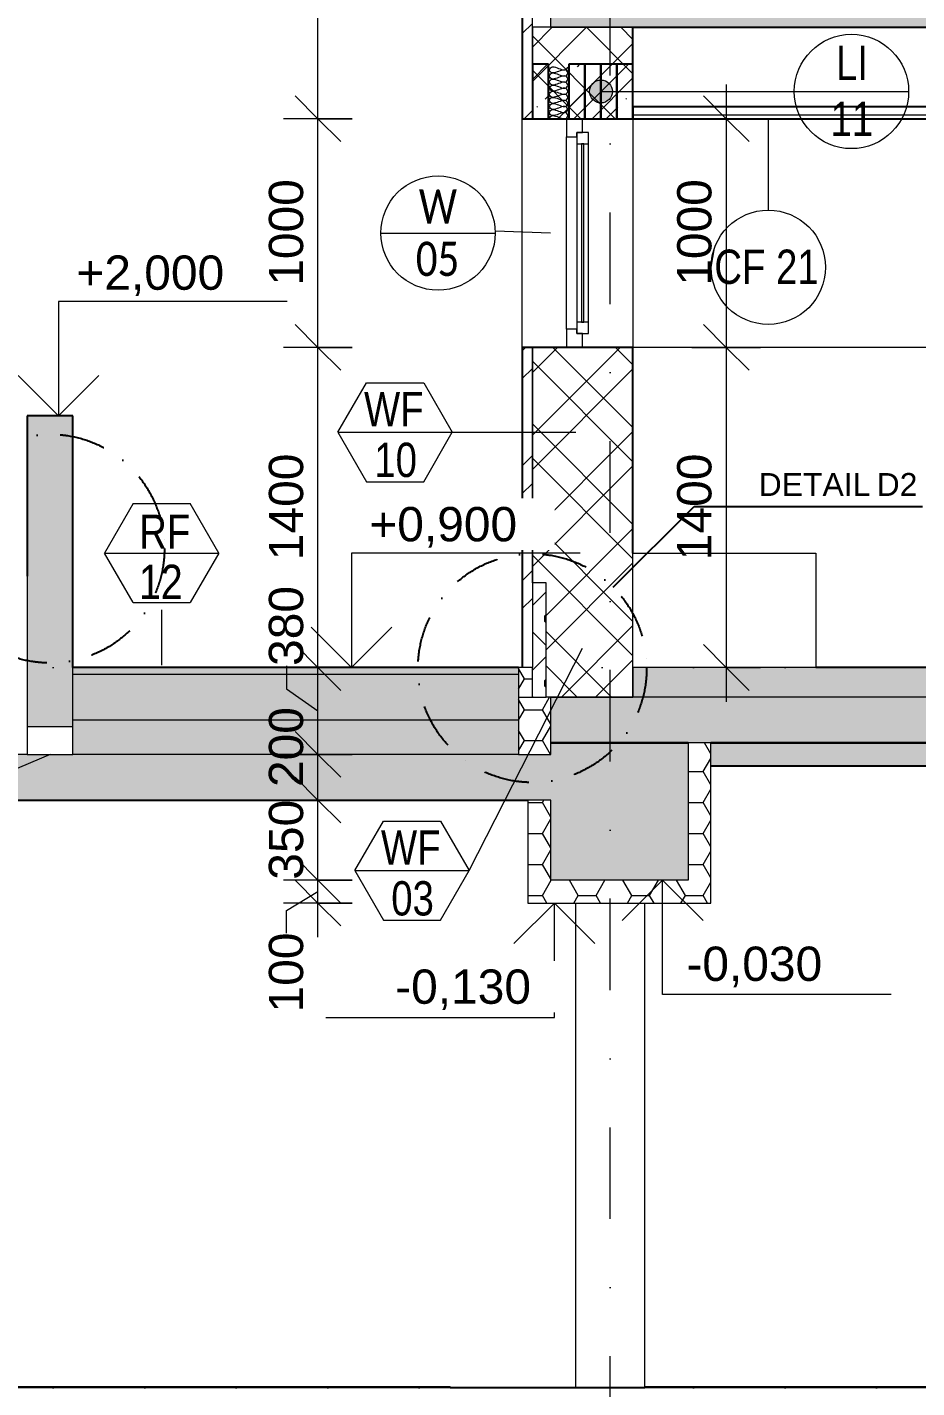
# Model space of a CAD drawing. Header units: millimetres. Extents: x -9657 to 178820, y -8645 to 72638.
# Drawn here: x 30548 to 34439, y -2250 to 3700 of the extents above; entities that cross this region are included whole.
import ezdxf

# ---------------------------------------------------------------- set-up
doc = ezdxf.new("R2010")
doc.units = ezdxf.units.MM
for name, pattern in [('HA_DashDot_10mm-S3mm', [1000, 400, -300, 0, -300]), ('HA_DashDot_4mm-S1mm', [400, 200, -100, 0, -100]), ('HA_Dot-S4mm', [400, 0, -400])]:
    doc.linetypes.add(name, pattern=pattern)
for name, color, linetype, lineweight in [('A-____-____-DIMS', 9, 'Continuous', 5), ('A-____-____-DIMS-100', 9, 'Continuous', 5), ('A-CLNG-____-IDEN', 9, 'Continuous', 9), ('A-CLNG-____-MCUT', 9, 'Continuous', 25), ('A-CLNG-____-PATT', 9, 'Continuous', 25), ('A-DETL-____-OTLN', 9, 'Continuous', 25), ('A-DETL-____-THIN', 9, 'Continuous', 9), ('A-DETL-GENF-OTLN', 9, 'Continuous', 9), ('A-FLOR-____-IDEN', 9, 'Continuous', 9), ('A-FLOR-____-MCUT', 9, 'Continuous', 25), ('A-FLOR-____-OTLN', 9, 'Continuous', 9), ('A-FLOR-____-OVHD', 9, 'HA_DashDot_4mm-S1mm', 25), ('A-FLOR-____-PATT', 9, 'Continuous', 25), ('A-FLOR-LEVL-OTLN', 9, 'Continuous', 9), ('A-GENM-____-IDEN', 9, 'Continuous', 9), ('A-GENM-____-MCUT', 9, 'Continuous', 25), ('A-GENM-____-OTLN', 9, 'Continuous', 9), ('A-GLAZ-____-IDEN', 9, 'Continuous', 9), ('A-GLAZ-____-MCUT', 9, 'Continuous', 5), ('A-GLAZ-____-OTLN', 9, 'Continuous', 5), ('A-WALL-____-MCUT', 9, 'Continuous', 25), ('A-WALL-____-OTLN', 9, 'Continuous', 9), ('A-WALL-____-PATT', 9, 'Continuous', 25), ('C-PRKG-____-OTLN', 9, 'Continuous', 9), ('G-____-____-DIMS', 9, 'Continuous', 5), ('G-____-____-TEXT', 9, 'Continuous', 5), ('I-WALL-____-OTLN', 9, 'Continuous', 9), ('P-SANR-FIXT-OTLN', 9, 'Continuous', 9), ('S-BEAM-____-MCUT', 9, 'Continuous', 25), ('S-BEAM-____-OTLN', 9, 'Continuous', 9), ('S-COLS-____-OTLN', 9, 'Continuous', 9), ('S-GRID-____-OTLN', 9, 'Continuous', 5)]:
    doc.layers.add(name, color=color, linetype=linetype, lineweight=lineweight)
doc.styles.add('Arial Narrow', font='ARIALN.TTF', dxfattribs={"height": 150})
doc.styles.add('Arial_1', font='arial.ttf', dxfattribs={"height": 150})
doc.styles.add('Arial_2', font='arial.ttf', dxfattribs={"height": 100})
doc.styles.add('Arial_3', font='arial.ttf', dxfattribs={"width": 0.8, "height": 150})
doc.styles.add('Calibri', font='calibri.ttf', dxfattribs={"width": 0.8, "height": 150})
doc.dimstyles.new('Inner_Dimensions', dxfattribs={"dimscale": 304.8, "dimtxt": 153.03891, "dimasz": 0.656168, "dimexe": 0.492126, "dimexo": 0.0625, "dimgap": 0.065617, "dimtad": 1, "dimdec": 0, "dimzin": 0, "dimdsep": 46, "dimtxsty": 'Arial_1', "dimblk1": 'OBLIQUE', "dimblk2": 'OBLIQUE', "dimsah": 1, "dimcen": 0.09, "dimdle": 0.492126, "dimazin": 0, "dimtfac": 1, "dimtdec": 4, "dimtix": 1, "dimtmove": 1, "dimatfit": 3, "dimfxl": 0.492126, "dimfxlon": 1, "dimtvp": 1, "dimtolj": 1, "dimtzin": 0, "dimlwd": 9, "dimlwe": 9, "dimarcsym": 2})
doc.dimstyles.new('Inner_Dimensions_1', dxfattribs={"dimscale": 304.8, "dimtxt": 153.03891, "dimasz": 0.656168, "dimexe": 0.492126, "dimexo": 0.0625, "dimgap": 0.065617, "dimtad": 1, "dimdec": 0, "dimzin": 0, "dimdsep": 46, "dimtxsty": 'Arial_1', "dimblk1": 'OBLIQUE', "dimblk2": 'OBLIQUE', "dimsah": 1, "dimcen": 0.09, "dimdle": 0.492126, "dimazin": 0, "dimtfac": 1, "dimtdec": 4, "dimtix": 1, "dimtmove": 0, "dimatfit": 3, "dimfxl": 0.492126, "dimfxlon": 1, "dimtvp": 1, "dimtolj": 1, "dimtzin": 0, "dimlwd": 9, "dimlwe": 9, "dimarcsym": 2})
doc.dimstyles.new('Inner_Dimensions_2', dxfattribs={"dimscale": 304.8, "dimtxt": 153.03891, "dimasz": 0.656168, "dimexe": 0.492126, "dimexo": 0.0625, "dimgap": 0.065617, "dimtad": 1, "dimdec": 0, "dimzin": 0, "dimdsep": 46, "dimtxsty": 'Arial_1', "dimblk1": 'OBLIQUE', "dimblk2": 'OBLIQUE', "dimsah": 1, "dimcen": 0.09, "dimdle": 0.492126, "dimazin": 0, "dimtfac": 1, "dimtdec": 4, "dimtix": 1, "dimtmove": 2, "dimatfit": 3, "dimfxl": 0.492126, "dimfxlon": 1, "dimtvp": 1, "dimtolj": 1, "dimtzin": 0, "dimlwd": 9, "dimlwe": 9, "dimarcsym": 2})
pattern_1 = [(45, (-49176.07, 1865.4), (-176.777, 176.777), []), (45, (-49105.36, 1865.4), (-176.777, 176.777), []), (45, (-48963.93, 1865.4), (-106.066, 247.487), [100, -50, 3.353, -46.647])]
pattern_2 = [(45, (28926.91, 1865.4), (-141.4214, 141.4214), []), (0, (29152.25, 1931.64), (141.421, 141.421), [25, -257.843]), (45, (29177.25, 1931.64), (-141.4214, 141.4214), [25, -175]), (90, (29194.93, 1949.32), (-141.421, 141.421), [25, -257.843]), (135, (29194.93, 1974.32), (-141.4214, -141.4214), [25, -175]), (0, (29152.25, 1992), (141.421, 141.421), [25, -257.843]), (45, (29134.58, 1974.32), (-141.4214, 141.4214), [25, -175]), (90, (29134.58, 1949.32), (-141.421, 141.421), [25, -257.843]), (135, (29152.25, 1931.64), (-141.4214, -141.4214), [25, -175]), (135, (29119.75, 1865.4), (-141.4214, -141.4214), [])]
pattern_3 = [(0, (28856.2, 1865.4), (117.187, 67.658), [78.125, -156.25]), (120, (28856.2, 1865.4), (-117.18755, 67.65879), [78.125, -156.25]), (60, (28856.2, 1865.4), (-5e-05, 135.31592), [0, -156.25, 78.125, 0])]

# ---------------------------------------------------------------- blocks, each defined once
blk = doc.blocks.new('HA_WD_SinglePanel - 625x1000-1662819-ŘEZ C-C OBJEKT C')
at = {"layer": 'A-GLAZ-____-MCUT', "color": 250}
for p, q in [((-45054.9, 3300), (-45124.9, 3300)), ((-45124.9, 3300), (-45124.9, 3220)), ((-45054.9, 3240), (-45054.9, 3300)), ((-45124.9, 3220), (-45079.9, 3220)), ((-45029.9, 3240), (-45079.9, 3240)), ((-45079.9, 3240), (-45079.9, 3190)), ((-45079.9, 3220), (-45079.9, 3240)), ((-45079.9, 3240), (-45054.9, 3240)), ((-45029.9, 3190), (-45029.9, 3240)), ((-45079.9, 3190), (-45029.9, 3190)), ((-45059.9, 3190), (-45059.9, 2410)), ((-45049.9, 3190), (-45059.9, 3190)), ((-45049.9, 2410), (-45049.9, 3190)), ((-45079.9, 2380), (-45124.9, 2380)), ((-45124.9, 2380), (-45124.9, 2300)), ((-45029.9, 2410), (-45079.9, 2410)), ((-45079.9, 2410), (-45079.9, 2360)), ((-45079.9, 2360), (-45079.9, 2380)), ((-45059.9, 2410), (-45049.9, 2410)), ((-45029.9, 2360), (-45029.9, 2410)), ((-45079.9, 2360), (-45029.9, 2360)), ((-45054.9, 2360), (-45079.9, 2360)), ((-45054.9, 2300), (-45054.9, 2360)), ((-45124.9, 2300), (-45054.9, 2300))]:
    blk.add_line(p, q, dxfattribs=at)
at = {"layer": 'A-GLAZ-____-OTLN', "color": 250}
for p, q in [((-45124.9, 2380), (-45124.9, 3220)), ((-45079.9, 3190), (-45079.9, 2410)), ((-45029.9, 2410), (-45029.9, 3190))]:
    blk.add_line(p, q, dxfattribs=at)
blk = doc.blocks.new('ABMV_Bathtub_Generic - 800x1700-1414026-ŘEZ C-C OBJEKT C')
at = {"layer": 'P-SANR-FIXT-OTLN', "color": 50}
for p, q in [((-44834.9, 900), (-44834.9, 1400)), ((-44834.9, 1400), (-44034.9, 1400)), ((-44034.9, 1400), (-44034.9, 900)), ((-44034.9, 900), (-44834.9, 900))]:
    blk.add_line(p, q, dxfattribs=at)
blk = doc.blocks.new('TB_Porotherm KP7_1000mm - TB_Porotherm KP7_1000mm-1862848-ŘEZ C-C OBJEKT C')
at = {"layer": 'A-GENM-____-OTLN', "lineweight": 5}
h = blk.add_hatch(dxfattribs=at)
h.set_pattern_fill('FP_27', color=256, style=0, pattern_type=2)
h.set_pattern_definition(pattern_1)
h.paths.add_polyline_path([(-44834.9, 3300), (-44834.9, 3538), (-44904.9, 3538), (-44904.9, 3300)])
at = {"layer": 'A-GENM-____-MCUT', "color": 10}
for p, q in [((-44834.9, 3538), (-44904.9, 3538)), ((-44904.9, 3538), (-44904.9, 3300)), ((-44834.9, 3300), (-44834.9, 3538)), ((-44904.9, 3300), (-44834.9, 3300))]:
    blk.add_line(p, q, dxfattribs=at)
blk = doc.blocks.new('TB_Porotherm KP7_1000mm - TB_Porotherm KP7_1000mm-V52-ŘEZ C-C OBJEKT C')
at = {"layer": 'A-GENM-____-OTLN', "lineweight": 5}
h = blk.add_hatch(dxfattribs=at)
h.set_pattern_fill('FP_27', color=256, style=0, pattern_type=2)
h.set_pattern_definition(pattern_1)
h.paths.add_polyline_path([(-44904.9, 3300), (-44904.9, 3538), (-44974.9, 3538), (-44974.9, 3300)])
at = {"layer": 'A-GENM-____-MCUT', "color": 10}
for p, q in [((-44904.9, 3538), (-44974.9, 3538)), ((-44974.9, 3538), (-44974.9, 3300)), ((-44904.9, 3300), (-44904.9, 3538)), ((-44974.9, 3300), (-44904.9, 3300))]:
    blk.add_line(p, q, dxfattribs=at)
blk = doc.blocks.new('TB_Porotherm KP7_1000mm - TB_Porotherm KP7_1000mm-V53-ŘEZ C-C OBJEKT C')
at = {"layer": 'A-GENM-____-OTLN', "lineweight": 5}
h = blk.add_hatch(dxfattribs=at)
h.set_pattern_fill('FP_27', color=256, style=0, pattern_type=2)
h.set_pattern_definition(pattern_1)
h.paths.add_polyline_path([(-44974.9, 3300), (-44974.9, 3538), (-45044.9, 3538), (-45044.9, 3300)])
at = {"layer": 'A-GENM-____-MCUT', "color": 10}
for p, q in [((-44974.9, 3538), (-45044.9, 3538)), ((-45044.9, 3538), (-45044.9, 3300)), ((-44974.9, 3300), (-44974.9, 3538)), ((-45044.9, 3300), (-44974.9, 3300))]:
    blk.add_line(p, q, dxfattribs=at)
blk = doc.blocks.new('TB_Porotherm KP7_1000mm - TB_Porotherm KP7_1000mm-V54-ŘEZ C-C OBJEKT C')
at = {"layer": 'A-GENM-____-OTLN', "lineweight": 5}
h = blk.add_hatch(dxfattribs=at)
h.set_pattern_fill('FP_27', color=256, style=0, pattern_type=2)
h.set_pattern_definition(pattern_1)
h.paths.add_polyline_path([(-45044.9, 3300), (-45044.9, 3538), (-45114.9, 3538), (-45114.9, 3300)])
at = {"layer": 'A-GENM-____-MCUT', "color": 10}
for p, q in [((-45044.9, 3538), (-45114.9, 3538)), ((-45114.9, 3538), (-45114.9, 3300)), ((-45044.9, 3300), (-45044.9, 3538)), ((-45114.9, 3300), (-45044.9, 3300))]:
    blk.add_line(p, q, dxfattribs=at)
blk = doc.blocks.new('TB_Porotherm KP7_1000mm - TB_Porotherm KP7_1000mm-V55-ŘEZ C-C OBJEKT C')
at = {"layer": 'A-GENM-____-OTLN', "lineweight": 5}
h = blk.add_hatch(dxfattribs=at)
h.set_pattern_fill('FP_27', color=256, style=0, pattern_type=2)
h.set_pattern_definition(pattern_1)
h.paths.add_polyline_path([(-45204.9, 3300), (-45204.9, 3538), (-45274.9, 3538), (-45274.9, 3300)])
at = {"layer": 'A-GENM-____-MCUT', "color": 10}
for p, q in [((-45204.9, 3538), (-45274.9, 3538)), ((-45274.9, 3538), (-45274.9, 3300)), ((-45204.9, 3300), (-45204.9, 3538)), ((-45274.9, 3300), (-45204.9, 3300))]:
    blk.add_line(p, q, dxfattribs=at)
blk = doc.blocks.new('185-01_OBJEKT C_Central_rvt-2-ŘEZ C-C OBJEKT C')
at = {"layer": 'A-FLOR-____-PATT', "lineweight": 9}
for points in [[(-23434.9, 3700), (-23434.9, 3920), (-45194.9, 3920), (-45194.9, 3700), (-23680.3, 3700)], [(-45194.1, 570), (-23074.9, 570), (-23074.9, 770), (-45194.1, 770), (-45194.1, 570)]]:
    blk.add_hatch(color=254, dxfattribs=at).paths.add_polyline_path(points)
at = {"layer": 'A-FLOR-____-PATT', "lineweight": 5}
h = blk.add_hatch(color=7, dxfattribs=at)
h.paths.add_polyline_path([(-35712.6, 770), (-23114.9, 770.3), (-23114.9, 900), (-40224.9, 900), (-40224.9, 770), (-36806.4, 770)])
h.paths.add_polyline_path([(-44463.3, 770), (-40474.9, 770), (-40474.9, 900), (-44834.9, 900), (-44834.9, 770)])
at = {"layer": 'A-WALL-____-PATT', "lineweight": 5}
h = blk.add_hatch(dxfattribs=at)
h.set_pattern_fill('FP_24', color=250, style=0, pattern_type=2)
h.set_pattern_definition([(45, (-49176.07, 1865.4), (-251.447, 251.447), []), (45, (-49176.07, 2246.4), (-251.447, 251.447), [])])
h.paths.add_polyline_path([(-45278.7, 900), (-45274.9, 900), (-45274.9, 2300), (-45319.9, 2300), (-45319.9, 900)])
h.paths.add_polyline_path([(-45319.9, 3300), (-45274.9, 3300), (-45274.9, 5450), (-45319.9, 5450), (-45319.9, 3699.6)])
h.paths.add_polyline_path([(-45319.9, 6450), (-45274.9, 6450), (-45274.9, 11585.1), (-45319.9, 11585.1), (-45319.9, 6825.1)])
h = blk.add_hatch(dxfattribs=at)
h.set_pattern_fill('FP_21', color=250, style=0, pattern_type=2)
h.set_pattern_definition([(45, (-49176.07, 1865.4), (-212.132, 212.132), []), (45, (-49026.07, 1865.4), (-212.132, 212.132), []), (315, (-49176.07, 1865.4), (212.132, 212.132), []), (315, (-49026.07, 1865.4), (212.132, 212.132), [])])
h.paths.add_polyline_path([(-45194.9, 770), (-44834.9, 770), (-44834.9, 2300), (-45274.9, 2300), (-45274.9, 1270), (-45214.9, 1270), (-45214.9, 770)])
h.paths.add_polyline_path([(-45274.9, 3300), (-44834.9, 3300), (-44834.9, 3700), (-45274.9, 3699.6)])
at = {"layer": 'A-CLNG-____-MCUT', "color": 10}
for p, q in [((-42334.9, 3352), (-44834.9, 3352)), ((-44834.9, 3352), (-44834.9, 3300)), ((-44834.9, 3300), (-42334.9, 3300))]:
    blk.add_line(p, q, dxfattribs=at)
at = {"layer": 'A-CLNG-____-MCUT', "color": 50, "lineweight": 9}
blk.add_line((-42334.9, 3316), (-44834.9, 3316), dxfattribs=at)
at = {"layer": 'A-FLOR-____-MCUT', "color": 50, "lineweight": 9}
for p, q in [((-45194.9, 3700), (-44834.9, 3700)), ((-44834.9, 900), (-44834.9, 770)), ((-44834.9, 770), (-45194.1, 770)), ((-40474.9, 770), (-44834.9, 770))]:
    blk.add_line(p, q, dxfattribs=at)
at = {"layer": 'A-FLOR-____-MCUT', "color": 10}
for p, q in [((-44834.9, 3700), (-42334.9, 3700)), ((-41104.9, 900), (-44034.9, 900)), ((-45194.1, 570), (-44594.1, 570)), ((-44494.1, 570), (-29234.1, 570))]:
    blk.add_line(p, q, dxfattribs=at)
at = {"layer": 'A-FLOR-____-OTLN', "color": 50}
blk.add_line((-45194.9, 3920), (-45194.9, 3700), dxfattribs=at)
at = {"layer": 'A-WALL-____-MCUT', "color": 10}
for p, q in [((-45319.9, 5450), (-45319.9, 3300)), ((-44834.9, 3300), (-44834.9, 3700)), ((-45319.9, 3300), (-45274.9, 3300)), ((-45274.9, 3300), (-44834.9, 3300)), ((-45274.9, 2300), (-45319.9, 2300)), ((-45319.9, 2300), (-45319.9, 900)), ((-44834.9, 2300), (-45274.9, 2300)), ((-44834.9, 1400), (-44834.9, 2300))]:
    blk.add_line(p, q, dxfattribs=at)
at = {"layer": 'A-WALL-____-MCUT', "color": 50, "lineweight": 9}
for p, q in [((-45274.9, 3700), (-45274.9, 3300)), ((-45274.9, 3300), (-45274.9, 3700)), ((-44834.9, 3700), (-45194.9, 3700)), ((-45274.9, 2300), (-45274.9, 1270)), ((-45274.9, 1270), (-45274.9, 2300)), ((-44834.9, 770), (-44834.9, 900)), ((-45194.1, 770), (-44834.9, 770))]:
    blk.add_line(p, q, dxfattribs=at)
at = {"layer": 'A-WALL-____-OTLN', "color": 50}
for p, q in [((-45274.9, 3700), (-45274.9, 3920)), ((-45194.9, 3700), (-45274.9, 3700)), ((-45319.9, 2300), (-45319.9, 3300)), ((-44834.9, 3300), (-44834.9, 2300))]:
    blk.add_line(p, q, dxfattribs=at)
at = {"layer": 'I-WALL-____-OTLN', "color": 50}
blk.add_line((-42799.9, 2300), (-44834.9, 2300), dxfattribs=at)
at = {"layer": 'A-GENM-____-OTLN', "color": 50, "lineweight": 9}
for name in ['TB_Porotherm KP7_1000mm - TB_Porotherm KP7_1000mm-V55-ŘEZ C-C OBJEKT C', 'TB_Porotherm KP7_1000mm - TB_Porotherm KP7_1000mm-V54-ŘEZ C-C OBJEKT C', 'TB_Porotherm KP7_1000mm - TB_Porotherm KP7_1000mm-V53-ŘEZ C-C OBJEKT C', 'TB_Porotherm KP7_1000mm - TB_Porotherm KP7_1000mm-V52-ŘEZ C-C OBJEKT C', 'TB_Porotherm KP7_1000mm - TB_Porotherm KP7_1000mm-1862848-ŘEZ C-C OBJEKT C']:
    blk.add_blockref(name, (0, 0), dxfattribs=at)
at = {"layer": 'A-GLAZ-____-OTLN', "color": 50, "lineweight": 9}
blk.add_blockref('HA_WD_SinglePanel - 625x1000-1662819-ŘEZ C-C OBJEKT C', (0, 0), dxfattribs=at)
at = {"layer": 'P-SANR-FIXT-OTLN', "color": 50, "lineweight": 9}
blk.add_blockref('ABMV_Bathtub_Generic - 800x1700-1414026-ŘEZ C-C OBJEKT C', (0, 0), dxfattribs=at)
blk = doc.blocks.new('HA_sCO_Rectangle - 300X600-V31-ŘEZ C-C OBJEKT C')
at = {"layer": 'S-COLS-____-OTLN'}
for p, q in [((-45084.1, -2250), (-45084.1, -130)), ((-44784.1, -130), (-44784.1, -2250))]:
    blk.add_line(p, q, dxfattribs=at)
blk = doc.blocks.new('HA_PA_Perpendicular_SingleStall - Generic-V34-ŘEZ C-C OBJEKT C')
at = {"layer": 'C-PRKG-____-OTLN', "lineweight": 5}
for p, q in [((-50684.1, -2250), (-50684.1, -2245)), ((-50684.1, -2245), (-48134.1, -2245)), ((-48134.1, -2250), (-50684.1, -2250)), ((-48134.1, -2250), (-48134.1, -2245))]:
    blk.add_line(p, q, dxfattribs=at)
blk = doc.blocks.new('HA_PA_Perpendicular_SingleStall - Generic-2361855-ŘEZ C-C OBJEKT C')
at = {"layer": 'C-PRKG-____-OTLN', "lineweight": 5}
for p, q in [((-44783.3, -2250), (-44783.3, -2245)), ((-44783.3, -2245), (-40799.1, -2245)), ((-40799.1, -2250), (-44783.3, -2250)), ((-40799.1, -2250), (-40799.1, -2245))]:
    blk.add_line(p, q, dxfattribs=at)
blk = doc.blocks.new('Spot Elevations - Default-792506-ŘEZ C-C OBJEKT C')
at = {"layer": 'G-____-____-DIMS', "lineweight": 9}
for p, q in [((-20676.7, 1400), (-21676.7, 1400)), ((-21676.7, 1400), (-21676.7, 900)), ((-21853.5, 1076.8), (-21676.7, 900)), ((-21676.7, 900), (-21499.9, 1076.8))]:
    blk.add_line(p, q, dxfattribs=at)
blk = doc.blocks.new('Spot Elevations - Flipped-794089-ŘEZ C-C OBJEKT C')
at = {"layer": 'G-____-____-DIMS', "lineweight": 9}
for p, q in [((-44881.8, -206.8), (-44705, -30)), ((-44705, -30), (-44528.3, -206.8)), ((-44705, -530), (-44705, -30)), ((-43705, -530), (-44705, -530))]:
    blk.add_line(p, q, dxfattribs=at)
blk = doc.blocks.new('DIMBLOCK75-ŘEZ C-C OBJEKT C')
at = {"layer": 'A-____-____-DIMS-100', "lineweight": 9}
for p, q in [((33605.4, 3300), (33505.4, 3400)), ((33605.4, 3450), (33605.4, 2300)), ((33455.4, 3300), (33755.4, 3300)), ((33605.4, 3300), (33455.4, 3300)), ((33605.4, 3300), (33705.4, 3200)), ((33605.4, 2300), (33505.4, 2400)), ((33455.4, 2300), (33755.4, 2300)), ((33605.4, 2300), (33455.4, 2300)), ((33605.4, 2300), (33705.4, 2200))]:
    blk.add_line(p, q, dxfattribs=at)
at = {"layer": 'A-____-____-DIMS-100', "color": 0, "lineweight": 9, "insert": (33390.7, 2569.3), "char_height": 150, "width": 553.765, "attachment_point": 1, "rotation": 90, "line_spacing_factor": 0.941778, "style": 'Arial_1'}
blk.add_mtext('1000', dxfattribs=at)
blk = doc.blocks.new('_Oblique')
at = {"color": 0, "linetype": 'ByBlock', "lineweight": -2}
blk.add_line((-0.5, -0.5), (0.5, 0.5), dxfattribs=at)
blk = doc.blocks.new('DIMBLOCK76-ŘEZ C-C OBJEKT C')
at = {"layer": 'A-____-____-DIMS-100', "lineweight": 9}
for p, q in [((33605.4, 2300), (33505.4, 2400)), ((33455.4, 2300), (33755.4, 2300)), ((33605.4, 2300), (33455.4, 2300)), ((33605.4, 2300), (33605.4, 750)), ((33605.4, 2300), (33705.4, 2200)), ((33605.4, 900), (33505.4, 1000)), ((33755.4, 900), (33455.4, 900)), ((33605.4, 900), (33705.4, 800)), ((33605.4, 900), (33755.4, 900))]:
    blk.add_line(p, q, dxfattribs=at)
at = {"layer": 'A-____-____-DIMS-100', "color": 0, "lineweight": 9, "insert": (33390.7, 1369.3), "char_height": 150, "width": 553.765, "attachment_point": 1, "rotation": 90, "line_spacing_factor": 0.941778, "style": 'Arial_1'}
blk.add_mtext('1400', dxfattribs=at)
blk = doc.blocks.new('HA_Tag_Ceiling - Group _ Type Mark-1822524-ŘEZ C-C OBJEKT C')
at = {"layer": 'A-CLNG-____-IDEN'}
blk.add_line((-34987.4, 9150.1), (-34972.3, 9235.6), dxfattribs=at)
blk.add_circle((-34737.4, 9150.1), 250, dxfattribs=at)
blk = doc.blocks.new('HA_TAG_WD - Type Mark-1502833-ŘEZ C-C OBJEKT C')
at = {"layer": 'A-GLAZ-____-IDEN'}
blk.add_line((-27384.9, 10829.5), (-26884.9, 10829.5), dxfattribs=at)
blk.add_circle((-27134.9, 10829.5), 250, dxfattribs=at)
blk = doc.blocks.new('N_Floor Tag - Standard-1821837-ŘEZ C-C OBJEKT C')
at = {"layer": 'A-FLOR-____-IDEN'}
for p, q in [((-20060.8, 1616.5), (-20185.8, 1400)), ((-20060.8, 1616.5), (-19810.8, 1616.5)), ((-19685.8, 1400), (-19810.8, 1616.5)), ((-20060.8, 1183.5), (-20185.8, 1400)), ((-20185.8, 1400), (-19685.8, 1400)), ((-19685.8, 1400), (-19810.8, 1183.5)), ((-20060.8, 1183.5), (-19810.8, 1183.5))]:
    blk.add_line(p, q, dxfattribs=at)
at = {"layer": 'A-FLOR-____-IDEN', "lineweight": 5, "insert": (-20034.3, 1569), "char_height": 150, "width": 275.78, "attachment_point": 1, "style": 'Arial_3'}
blk.add_mtext('RF', dxfattribs=at)
blk = doc.blocks.new('DIMBLOCK90-ŘEZ C-C OBJEKT C')
at = {"layer": 'A-____-____-DIMS-100', "lineweight": 9}
for p, q in [((31819.7, -30), (31719.7, 70)), ((31969.7, -30), (31669.7, -30)), ((31819.7, -130), (31719.7, -30)), ((31819.7, -280), (31819.7, -30)), ((31819.7, -30), (31919.7, -130)), ((31819.7, -30), (31969.7, -30)), ((31682, -162.6), (31819.7, -80)), ((31969.7, -130), (31669.7, -130)), ((31682, -262.6), (31682, -162.6)), ((31819.7, -130), (31919.7, -230)), ((31819.7, -130), (31969.7, -130))]:
    blk.add_line(p, q, dxfattribs=at)
at = {"layer": 'A-____-____-DIMS-100', "color": 0, "lineweight": 9, "insert": (31605, -608.7), "char_height": 150, "width": 415.324, "attachment_point": 1, "rotation": 90, "line_spacing_factor": 0.941778, "style": 'Arial_1'}
blk.add_mtext('100', dxfattribs=at)
blk = doc.blocks.new('DIMBLOCK91-ŘEZ C-C OBJEKT C')
at = {"layer": 'A-____-____-DIMS-100', "lineweight": 9}
for p, q in [((31819.7, 320), (31719.7, 420)), ((31669.7, 320), (31969.7, 320)), ((31819.7, 320), (31669.7, 320)), ((31819.7, -30), (31819.7, 320)), ((31819.7, 320), (31919.7, 220)), ((31819.7, -30), (31719.7, 70)), ((31969.7, -30), (31669.7, -30)), ((31819.7, -30), (31919.7, -130)), ((31819.7, -30), (31969.7, -30))]:
    blk.add_line(p, q, dxfattribs=at)
at = {"layer": 'A-____-____-DIMS-100', "color": 0, "lineweight": 9, "insert": (31605, -28.1), "char_height": 150, "width": 415.324, "attachment_point": 1, "rotation": 90, "line_spacing_factor": 0.941778, "style": 'Arial_1'}
blk.add_mtext('350', dxfattribs=at)
blk = doc.blocks.new('DIMBLOCK92-ŘEZ C-C OBJEKT C')
at = {"layer": 'A-____-____-DIMS-100', "lineweight": 9}
for p, q in [((31819.7, 520), (31719.7, 620)), ((31669.7, 520), (31969.7, 520)), ((31819.7, 520), (31669.7, 520)), ((31819.7, 320), (31819.7, 520)), ((31819.7, 520), (31919.7, 420)), ((31819.7, 320), (31719.7, 420)), ((31669.7, 320), (31969.7, 320)), ((31819.7, 320), (31669.7, 320)), ((31819.7, 320), (31919.7, 220))]:
    blk.add_line(p, q, dxfattribs=at)
at = {"layer": 'A-____-____-DIMS-100', "color": 0, "lineweight": 9, "insert": (31605, 377.1), "char_height": 150, "width": 415.324, "attachment_point": 1, "rotation": 90, "line_spacing_factor": 0.941778, "style": 'Arial_1'}
blk.add_mtext('200', dxfattribs=at)
blk = doc.blocks.new('DIMBLOCK93-ŘEZ C-C OBJEKT C')
at = {"layer": 'A-____-____-DIMS-100', "lineweight": 9}
for p, q in [((31819.7, 900), (31719.7, 1000)), ((31669.7, 900), (31969.7, 900)), ((31819.7, 900), (31669.7, 900)), ((31682, 906.8), (31682, 806.8)), ((31819.7, 520), (31819.7, 900)), ((31819.7, 900), (31919.7, 800)), ((31682, 806.8), (31819.7, 710)), ((31819.7, 520), (31719.7, 620)), ((31669.7, 520), (31969.7, 520)), ((31819.7, 520), (31669.7, 520)), ((31819.7, 520), (31919.7, 420))]:
    blk.add_line(p, q, dxfattribs=at)
at = {"layer": 'A-____-____-DIMS-100', "color": 0, "lineweight": 9, "insert": (31605, 906.8), "char_height": 150, "width": 415.324, "attachment_point": 1, "rotation": 90, "line_spacing_factor": 0.941778, "style": 'Arial_1'}
blk.add_mtext('380', dxfattribs=at)
blk = doc.blocks.new('DIMBLOCK94-ŘEZ C-C OBJEKT C')
at = {"layer": 'A-____-____-DIMS-100', "lineweight": 9}
for p, q in [((31819.7, 2300), (31719.7, 2400)), ((31969.7, 2300), (31669.7, 2300)), ((31819.7, 900), (31819.7, 2300)), ((31819.7, 2300), (31919.7, 2200)), ((31819.7, 2300), (31969.7, 2300)), ((31819.7, 900), (31719.7, 1000)), ((31669.7, 900), (31969.7, 900)), ((31819.7, 900), (31669.7, 900)), ((31819.7, 900), (31919.7, 800))]:
    blk.add_line(p, q, dxfattribs=at)
at = {"layer": 'A-____-____-DIMS-100', "color": 0, "lineweight": 9, "insert": (31605, 1369.3), "char_height": 150, "width": 553.765, "attachment_point": 1, "rotation": 90, "line_spacing_factor": 0.941778, "style": 'Arial_1'}
blk.add_mtext('1400', dxfattribs=at)
blk = doc.blocks.new('DIMBLOCK95-ŘEZ C-C OBJEKT C')
at = {"layer": 'A-____-____-DIMS-100', "lineweight": 9}
for p, q in [((31819.7, 3300), (31719.7, 3400)), ((31969.7, 3300), (31669.7, 3300)), ((31819.7, 2300), (31819.7, 3300)), ((31819.7, 3300), (31919.7, 3200)), ((31819.7, 3300), (31969.7, 3300)), ((31819.7, 2300), (31719.7, 2400)), ((31969.7, 2300), (31669.7, 2300)), ((31819.7, 2300), (31919.7, 2200)), ((31819.7, 2300), (31969.7, 2300))]:
    blk.add_line(p, q, dxfattribs=at)
at = {"layer": 'A-____-____-DIMS-100', "color": 0, "lineweight": 9, "insert": (31605, 2569.3), "char_height": 150, "width": 553.765, "attachment_point": 1, "rotation": 90, "line_spacing_factor": 0.941778, "style": 'Arial_1'}
blk.add_mtext('1000', dxfattribs=at)
blk = doc.blocks.new('DIMBLOCK96-ŘEZ C-C OBJEKT C')
at = {"layer": 'A-____-____-DIMS-100', "lineweight": 9}
for p, q in [((31819.7, 5450), (31719.7, 5550)), ((31969.7, 5450), (31669.7, 5450)), ((31819.7, 3300), (31819.7, 5450)), ((31819.7, 5450), (31919.7, 5350)), ((31819.7, 5450), (31969.7, 5450)), ((31819.7, 3300), (31719.7, 3400)), ((31969.7, 3300), (31669.7, 3300)), ((31819.7, 3300), (31919.7, 3200)), ((31819.7, 3300), (31969.7, 3300))]:
    blk.add_line(p, q, dxfattribs=at)
at = {"layer": 'A-____-____-DIMS-100', "color": 0, "lineweight": 9, "insert": (31605, 4144.3), "char_height": 150, "width": 553.765, "attachment_point": 1, "rotation": 90, "line_spacing_factor": 0.941778, "style": 'Arial_1'}
blk.add_mtext('2150', dxfattribs=at)
blk = doc.blocks.new('HA_TAG_GM_Products - Generic-588599-ŘEZ C-C OBJEKT C')
at = {"layer": 'A-GENM-____-IDEN'}
blk.add_line((-30828.4, 3169), (-30328.4, 3169), dxfattribs=at)
blk.add_circle((-30578.4, 3169), 250, dxfattribs=at)

msp = doc.modelspace()

# ---------------------------------------------------------------- hatches: boundary and pattern name
at = {"layer": 'A-CLNG-____-PATT', "lineweight": 5}
h = msp.add_hatch(dxfattribs=at)
h.set_pattern_fill('FP_25', color=256, style=0, pattern_type=2)
h.set_pattern_definition(pattern_3)
h.paths.add_polyline_path([(53258.1, 470), (54258.2, 470), (54258.2, 570), (49798.2, 570), (49798.2, 470), (51070.4, 470)])
h.paths.add_polyline_path([(33538.2, 470), (37208.2, 470), (37208.2, 570), (33538.2, 570)])
h.paths.add_polyline_path([(47788.9, 470), (48798.2, 470), (48798.2, 570), (45583.2, 570), (45583.2, 470), (46695, 470)])
at = {"layer": 'A-DETL-GENF-OTLN', "lineweight": 5}
h = msp.add_hatch(dxfattribs=at)
h.set_pattern_fill('FP_26', color=250, style=0, pattern_type=2)
h.set_pattern_definition(pattern_2)
h.paths.add_polyline_path([(32817.4, 770), (32817.4, 1270), (32757.4, 1270), (32757.4, 770)])
h = msp.add_hatch(dxfattribs=at)
h.set_pattern_fill('FP_33', color=250, style=0, pattern_type=2)
h.set_pattern_definition([(0, (28856.2, 1865.4), (117.188, 67.658), [78.125, -156.25]), (120, (28856.2, 1865.4), (-117.187, 67.6579), [78.125, -156.25]), (60, (28856.2, 1865.4), (0.0005, 135.3168), [0, -156.25, 78.125, 0])])
h.paths.add_polyline_path([(32757.4, 770), (32757.4, 900), (32697.4, 900), (32697.4, 770)])
h = msp.add_hatch(dxfattribs=at)
h.set_pattern_fill('FP_25', color=250, style=0, pattern_type=2)
h.set_pattern_definition(pattern_3)
h.paths.add_polyline_path([(32838.2, 520), (32838.2, 770), (32697.4, 770), (32697.4, 520)])
h = msp.add_hatch(dxfattribs=at)
h.set_pattern_fill('FP_25', color=250, style=0, pattern_type=2)
h.set_pattern_definition(pattern_3)
h.paths.add_polyline_path([(32738.2, -130), (33538.2, -130), (33538.2, 570), (33438.2, 570), (33438.2, -30), (32838.2, -30), (32838.2, 320), (32738.2, 320), (32738.2, -51.1)])
at = {"layer": 'A-FLOR-____-PATT', "lineweight": 5}
h = msp.add_hatch(color=256, dxfattribs=at)
h.paths.add_polyline_path([(55445.8, 870), (59248.2, 870), (59248.2, 900), (55097.4, 900), (55097.4, 870)])
h.paths.add_polyline_path([(30748.2, 870), (32697.4, 870), (32697.4, 900), (30748.2, 900)])
h = msp.add_hatch(dxfattribs=at)
h.set_pattern_fill('FP_26', color=256, style=0, pattern_type=2)
h.set_pattern_definition(pattern_2)
h.paths.add_polyline_path([(55098.6, 670), (59248.2, 670), (59248.2, 870), (55097.4, 870), (55097.4, 770), (55098.6, 770), (55098.6, 672.9)])
h.paths.add_polyline_path([(31381.2, 670), (32697.4, 670), (32697.4, 870), (30748.2, 870), (30748.2, 670)])
h = msp.add_hatch(dxfattribs=at)
h.set_pattern_fill('FP_26', color=256, style=0, pattern_type=2)
h.set_pattern_definition(pattern_2)
h.paths.add_polyline_path([(30748.2, 520), (32697.4, 520), (32697.4, 670), (30748.2, 670), (30748.2, 640)])
h.paths.add_polyline_path([(59248.2, 520), (59248.2, 670), (55098.6, 670), (55098.6, 520), (55445.8, 520)])
at = {"layer": 'A-FLOR-____-PATT', "lineweight": 9}
msp.add_hatch(color=256, dxfattribs=at).paths.add_polyline_path([(31381.2, 320), (32838.2, 320), (32838.2, 520), (27348.2, 520), (27348.2, 320), (30748.2, 320)])
at = {"layer": 'A-GENM-____-IDEN'}
h = msp.add_hatch(color=256, dxfattribs=at)
edge = h.paths.add_edge_path()
edge.add_arc((33057.4, 3419), 50, 0, 360)
at = {"layer": 'A-WALL-____-PATT', "lineweight": 9}
msp.add_hatch(color=256, dxfattribs=at).paths.add_polyline_path([(30748.2, 640), (30748.2, 2000), (30548.2, 2000), (30548.2, 640), (30708.2, 640)])
at = {"layer": 'S-BEAM-____-OTLN', "lineweight": 5}
msp.add_hatch(color=256, dxfattribs=at).paths.add_polyline_path([(32838.2, -30), (33438.2, -30), (33438.2, 570), (32838.2, 570), (32838.2, 320)])

# ---------------------------------------------------------------- linework, layer by layer
at = {"layer": 'A-CLNG-____-IDEN'}
msp.add_line((33789.4, 3300), (33789.4, 2900.1), dxfattribs=at)
at = {"layer": 'A-CLNG-____-MCUT'}
for p, q in [((37208.2, 570), (33538.2, 570)), ((33538.2, 470), (37208.2, 470))]:
    msp.add_line(p, q, dxfattribs=at)
at = {"layer": 'A-DETL-____-OTLN'}
for p, q in [((33110.9, 1250.7), (33464.5, 1604.3)), ((33464.5, 1604.3), (34464.5, 1604.3))]:
    msp.add_line(p, q, dxfattribs=at)
at = {"layer": 'A-DETL-____-OTLN', "lineweight": 9}
for points in [[(32845.7, 3500), (32839.4, 3500), (32825.3, 3513.3), (32839.4, 3526.7), (32845.7, 3526.7)], [(32845.7, 3526.7), (32864, 3526.7), (32880.7, 3513.3), (32899, 3513.3)], [(32899, 3513.3), (32880.7, 3513.3), (32864, 3500), (32845.7, 3500)], [(32899, 3513.3), (32905.3, 3513.3), (32912.4, 3520.4), (32912.4, 3526.7)], [(32899, 3486.7), (32905.3, 3486.7), (32919.4, 3500), (32905.3, 3513.3), (32899, 3513.3)], [(32845.7, 3473.3), (32839.4, 3473.3), (32825.3, 3486.7), (32839.4, 3500), (32845.7, 3500)], [(32845.7, 3446.7), (32839.4, 3446.7), (32825.3, 3460), (32839.4, 3473.3), (32845.7, 3473.3)], [(32845.7, 3500), (32864, 3500), (32880.7, 3486.7), (32899, 3486.7)], [(32899, 3486.7), (32880.7, 3486.7), (32864, 3473.3), (32845.7, 3473.3)], [(32845.7, 3473.3), (32864, 3473.3), (32880.7, 3460), (32899, 3460)], [(32899, 3460), (32880.7, 3460), (32864, 3446.7), (32845.7, 3446.7)], [(32899, 3460), (32905.3, 3460), (32919.4, 3473.3), (32905.3, 3486.7), (32899, 3486.7)], [(32899, 3433.3), (32905.3, 3433.3), (32919.4, 3446.7), (32905.3, 3460), (32899, 3460)], [(32845.7, 3420), (32839.4, 3420), (32825.3, 3433.3), (32839.4, 3446.7), (32845.7, 3446.7)], [(32845.7, 3393.3), (32839.4, 3393.3), (32825.3, 3406.7), (32839.4, 3420), (32845.7, 3420)], [(32845.7, 3366.7), (32839.4, 3366.7), (32825.3, 3380), (32839.4, 3393.3), (32845.7, 3393.3)], [(32845.7, 3446.7), (32864, 3446.7), (32880.7, 3433.3), (32899, 3433.3)], [(32899, 3433.3), (32880.7, 3433.3), (32864, 3420), (32845.7, 3420)], [(32845.7, 3420), (32864, 3420), (32880.7, 3406.7), (32899, 3406.7)], [(32899, 3406.7), (32880.7, 3406.7), (32864, 3393.3), (32845.7, 3393.3)], [(32845.7, 3393.3), (32864, 3393.3), (32880.7, 3380), (32899, 3380)], [(32899, 3406.7), (32905.3, 3406.7), (32919.4, 3420), (32905.3, 3433.3), (32899, 3433.3)], [(32899, 3380), (32905.3, 3380), (32919.4, 3393.3), (32905.3, 3406.7), (32899, 3406.7)], [(32845.7, 3340), (32839.4, 3340), (32825.3, 3353.3), (32839.4, 3366.7), (32845.7, 3366.7)], [(32845.7, 3313.3), (32839.4, 3313.3), (32825.3, 3326.7), (32839.4, 3340), (32845.7, 3340)], [(32899, 3380), (32880.7, 3380), (32864, 3366.7), (32845.7, 3366.7)], [(32845.7, 3366.7), (32864, 3366.7), (32880.7, 3353.3), (32899, 3353.3)], [(32899, 3353.3), (32880.7, 3353.3), (32864, 3340), (32845.7, 3340)], [(32845.7, 3340), (32864, 3340), (32880.7, 3326.7), (32899, 3326.7)], [(32899, 3353.3), (32905.3, 3353.3), (32919.4, 3366.7), (32905.3, 3380), (32899, 3380)], [(32899, 3326.7), (32905.3, 3326.7), (32919.4, 3340), (32905.3, 3353.3), (32899, 3353.3)], [(32832.4, 3300), (32832.4, 3306.3), (32839.4, 3313.3), (32845.7, 3313.3)], [(32899, 3326.7), (32880.7, 3326.7), (32864, 3313.3), (32845.7, 3313.3)], [(32845.7, 3313.3), (32864, 3313.3), (32880.7, 3300), (32899, 3300)], [(32899, 3300), (32905.3, 3300), (32919.4, 3313.3), (32905.3, 3326.7), (32899, 3326.7)]]:
    msp.add_open_spline(points, degree=3, dxfattribs=at)
at = {"layer": 'A-DETL-____-THIN'}
for p, q in [((31907.4, 1929), (32032.4, 2145.5)), ((32032.4, 2145.5), (32282.4, 2145.5)), ((32282.4, 2145.5), (32407.4, 1929)), ((31907.4, 1929), (32407.4, 1929)), ((31907.4, 1929), (32032.4, 1712.5)), ((32282.4, 1712.5), (32407.4, 1929)), ((32407.4, 1929), (32947.4, 1929)), ((32032.4, 1712.5), (32282.4, 1712.5)), ((32817.4, 1270), (32757.4, 1270)), ((32757.4, 1270), (32757.4, 900)), ((32817.4, 770), (32817.4, 1270)), ((32481.3, 11.5), (32977.4, 985.1)), ((32757.4, 900), (32697.4, 900)), ((32697.4, 900), (32697.4, 770)), ((32757.4, 770), (32757.4, 900)), ((32697.4, 770), (32697.4, 520)), ((32697.4, 770), (32757.4, 770)), ((32757.4, 770), (32817.4, 770)), ((32838.2, 770), (32817.4, 770)), ((32838.2, 520), (32838.2, 770)), ((30748.2, 640), (30548.2, 640)), ((30548.2, 640), (30548.2, 520)), ((30748.2, 520), (30748.2, 640)), ((33538.2, 570), (33438.2, 570)), ((33438.2, 570), (33438.2, -30)), ((33538.2, -30), (33538.2, 570)), ((30648.2, 520), (28771.6, -275.9)), ((30548.2, 520), (30748.2, 520)), ((32697.4, 520), (32838.2, 520)), ((32838.2, 320), (32738.2, 320)), ((32738.2, 320), (32738.2, -130)), ((32838.2, -30), (32838.2, 320)), ((31981.3, 11.5), (32106.3, 228.1)), ((32106.3, 228.1), (32356.3, 228.1)), ((32356.3, 228.1), (32481.3, 11.5)), ((31981.3, 11.5), (32481.3, 11.5)), ((31981.3, 11.5), (32106.3, -205)), ((32356.3, -205), (32481.3, 11.5)), ((33438.2, -30), (32838.2, -30)), ((33538.2, -130), (33538.2, -30)), ((32738.2, -130), (33538.2, -130)), ((32106.3, -205), (32356.3, -205))]:
    msp.add_line(p, q, dxfattribs=at)
at = {"layer": 'A-FLOR-____-IDEN'}
msp.add_line((31136.5, 909.7), (31136.5, 1152.7), dxfattribs=at)
at = {"layer": 'A-FLOR-____-MCUT'}
for p, q in [((32697.4, 900), (30748.2, 900)), ((27348.2, 320), (32738.2, 320)), ((33249, -2250), (32398.2, -2250))]:
    msp.add_line(p, q, dxfattribs=at)
at = {"layer": 'A-FLOR-____-MCUT', "lineweight": 9}
for p, q in [((32697.4, 870), (30748.2, 870)), ((32697.4, 670), (30748.2, 670)), ((30548.2, 520), (28748.2, 520)), ((32697.4, 520), (30748.2, 520))]:
    msp.add_line(p, q, dxfattribs=at)
at = {"layer": 'A-FLOR-____-OVHD'}
for centre in [(30648.2, 1419.7), (32757.4, 897.2)]:
    msp.add_circle(centre, 500, dxfattribs=at)
at = {"layer": 'A-FLOR-LEVL-OTLN', "linetype": 'HA_Dot-S4mm', "lineweight": 5}
for p, q in [((22260.1, 900), (59899.9, 900)), ((22260.1, -2250), (59899.9, -2250))]:
    msp.add_line(p, q, dxfattribs=at)
at = {"layer": 'A-GENM-____-IDEN'}
msp.add_line((33057.4, 3419), (33903.3, 3419), dxfattribs=at)
msp.add_circle((33057.4, 3419), 50, dxfattribs=at)
at = {"layer": 'A-GLAZ-____-IDEN'}
msp.add_line((32837.4, 2800), (32594.8, 2808.7), dxfattribs=at)
at = {"layer": 'A-WALL-____-MCUT'}
for p, q in [((30548.2, 2000), (30548.2, 1300)), ((30748.2, 2000), (30548.2, 2000)), ((30748.2, 900), (30748.2, 2000))]:
    msp.add_line(p, q, dxfattribs=at)
at = {"layer": 'A-WALL-____-MCUT', "lineweight": 9}
for p, q in [((30548.2, 1300), (30548.2, 640)), ((30748.2, 640), (30748.2, 900))]:
    msp.add_line(p, q, dxfattribs=at)
at = {"layer": 'G-____-____-DIMS', "lineweight": 9}
msp.add_line((32818.5, -130), (32853.6, -130), dxfattribs=at)
at = {"layer": 'S-BEAM-____-MCUT'}
msp.add_line((33438.2, 570), (32838.2, 570), dxfattribs=at)
at = {"layer": 'S-GRID-____-OTLN', "linetype": 'HA_DashDot_10mm-S3mm', "lineweight": 9}
msp.add_line((33098.2, -4511.3), (33098.2, 12450.2), dxfattribs=at)

# ---------------------------------------------------------------- block references
at = {"lineweight": 5}
msp.add_blockref('185-01_OBJEKT C_Central_rvt-2-ŘEZ C-C OBJEKT C', (78032.3, 0), dxfattribs=at)
at = {"layer": 'A-CLNG-____-IDEN'}
msp.add_blockref('HA_Tag_Ceiling - Group _ Type Mark-1822524-ŘEZ C-C OBJEKT C', (68526.8, -6500), dxfattribs=at)
at = {"layer": 'A-FLOR-____-IDEN', "lineweight": 5}
msp.add_blockref('N_Floor Tag - Standard-1821837-ŘEZ C-C OBJEKT C', (51072.3, 0), dxfattribs=at)
at = {"layer": 'A-GENM-____-IDEN'}
msp.add_blockref('HA_TAG_GM_Products - Generic-588599-ŘEZ C-C OBJEKT C', (64731.6, 250), dxfattribs=at)
at = {"layer": 'A-GLAZ-____-IDEN'}
msp.add_blockref('HA_TAG_WD - Type Mark-1502833-ŘEZ C-C OBJEKT C', (59479.8, -8029.5), dxfattribs=at)
at = {"layer": 'C-PRKG-____-OTLN'}
for name, p in [('HA_PA_Perpendicular_SingleStall - Generic-V34-ŘEZ C-C OBJEKT C', (80532.3, 0)), ('HA_PA_Perpendicular_SingleStall - Generic-2361855-ŘEZ C-C OBJEKT C', (78032.3, 0))]:
    msp.add_blockref(name, p, dxfattribs=at)
at = {"layer": 'G-____-____-DIMS', "lineweight": 9}
for name, p in [('Spot Elevations - Default-792506-ŘEZ C-C OBJEKT C', (52361.9, 1100)), ('Spot Elevations - Default-792506-ŘEZ C-C OBJEKT C', (53643.1, 0)), ('Spot Elevations - Flipped-794089-ŘEZ C-C OBJEKT C', (78032.3, 0))]:
    msp.add_blockref(name, p, dxfattribs=at)
at = {"layer": 'G-____-____-DIMS', "lineweight": 9, "extrusion": (0, 0, -1)}
msp.add_blockref('Spot Elevations - Flipped-794089-ŘEZ C-C OBJEKT C', (11851.4, -100), dxfattribs=at)
at = {"layer": 'S-COLS-____-OTLN'}
msp.add_blockref('HA_sCO_Rectangle - 300X600-V31-ŘEZ C-C OBJEKT C', (78032.3, 0), dxfattribs=at)

# ---------------------------------------------------------------- texts
at = {"layer": 'A-CLNG-____-IDEN', "lineweight": 5, "insert": (33553.3, 2727.4), "char_height": 150, "width": 564.388, "attachment_point": 1, "style": 'Arial_3'}
msp.add_mtext('CF 21', dxfattribs=at)
at = {"layer": 'A-FLOR-____-IDEN', "lineweight": 5, "insert": (31036.9, 1349.3), "char_height": 150, "width": 240.506, "attachment_point": 1, "style": 'Arial Narrow'}
msp.add_mtext('12', dxfattribs=at)
at = {"layer": 'A-GENM-____-IDEN', "lineweight": 5, "char_height": 150, "attachment_point": 1, "style": 'Arial_3'}
for s, insert, width in [('LI', (34085.6, 3619.3), 173.164), ('11', (34061.6, 3373.8), 230.886)]:
    msp.add_mtext(s, dxfattribs=dict(at, insert=insert, width=width))
at = {"layer": 'A-GLAZ-____-IDEN', "lineweight": 5, "char_height": 150, "attachment_point": 1, "style": 'Calibri'}
for s, insert, width in [('W', (32261.2, 2990.5), 211.645), ('05', (32248, 2761.9), 243.713)]:
    msp.add_mtext(s, dxfattribs=dict(at, insert=insert, width=width))
at = {"layer": 'G-____-____-TEXT', "color": 7, "lineweight": 9, "attachment_point": 1}
for s, insert, char_height, width, style in [('WF', (32021.3, 2104.9), 150, 333.502, 'Arial_3'), ('10', (32066.4, 1882.9), 150, 230.886, 'Arial_3'), ('DETAIL ', (33747.1, 1750.3), 100, 625.316, 'Arial_2'), ('D2', (34263.1, 1750.3), 100, 216.456, 'Arial_2'), ('WF', (32095.3, 187.5), 150, 333.502, 'Arial_3'), ('03', (32140.4, -34.5), 150, 230.886, 'Arial_3')]:
    msp.add_mtext(s, dxfattribs=dict(at, insert=insert, char_height=char_height, width=width, style=style))

# ---------------------------------------------------------------- dimensions: what is measured, and where the dimension line sits
at = {"layer": 'A-____-____-DIMS', "lineweight": 9}
for base, p1, p2, override, picture, middle in [((31819.7, 5450), (31969.7, 3300), (31969.7, 5450), {"dimpost": '<>', "dimfxl": 2150}, 'DIMBLOCK96-ŘEZ C-C OBJEKT C', (31723.1, 4375)), ((33605.4, 2300), (33455.4, 3300), (33455.4, 2300), {"dimpost": '<>', "dimfxl": 1000}, 'DIMBLOCK75-ŘEZ C-C OBJEKT C', (33508.9, 2800)), ((31819.7, 2300), (31669.7, 900), (31969.7, 2300), {"dimpost": '<>', "dimfxl": 1431.782106}, 'DIMBLOCK94-ŘEZ C-C OBJEKT C', (31723.1, 1600)), ((33605.4, 900), (33455.4, 2300), (33755.4, 900), {"dimpost": '<>', "dimfxl": 1431.782106}, 'DIMBLOCK76-ŘEZ C-C OBJEKT C', (33508.9, 1600)), ((31819.7, 320), (31969.7, -30), (31669.7, 320), {"dimpost": '<>', "dimfxl": 460.977223}, 'DIMBLOCK91-ŘEZ C-C OBJEKT C', (31723.1, 145))]:
    dim = msp.add_linear_dim(base=base, p1=p1, p2=p2, angle=90, dimstyle='Inner_Dimensions_1', override=override, dxfattribs=at)
    dim.commit()
    dim.dimension.update_dxf_attribs({"geometry": picture, "text_midpoint": middle})
for base, p1, p2, dimstyle, override, picture, middle in [((31819.7, 900), (31669.7, 520), (31669.7, 900), 'Inner_Dimensions', {"dimpost": '<>', "dimfxl": 380}, 'DIMBLOCK93-ŘEZ C-C OBJEKT C', (31705, 1114.4)), ((31819.7, 520), (31669.7, 320), (31669.7, 520), 'Inner_Dimensions_2', {"dimpost": '<>', "dimfxl": 200}, 'DIMBLOCK92-ŘEZ C-C OBJEKT C', (31705, 584.7)), ((31819.7, -30), (31969.7, -130), (31969.7, -30), 'Inner_Dimensions', {"dimpost": '<>', "dimfxl": 100}, 'DIMBLOCK90-ŘEZ C-C OBJEKT C', (31705, -401))]:
    dim = msp.add_linear_dim(base=base, p1=p1, p2=p2, angle=90, dimstyle=dimstyle, override=override, dxfattribs=at)
    dim.commit()
    dim.dimension.update_dxf_attribs({"geometry": picture, "text_midpoint": middle, "dimtype": 160, "text_rotation": 90})

# ---------------------------------------------------------------- next in the draw order: texts
at = {"layer": 'G-____-____-DIMS', "lineweight": 9, "char_height": 150, "attachment_point": 1, "line_spacing_factor": 0.941778, "style": 'Arial_1', "bg_fill": 3, "box_fill_scale": 1.25, "bg_fill_color": 256, "bg_fill_true_color": 13158600, "bg_fill_transparency": 0}
for s, insert, width in [('+2,000', (30763.1, 2701.8), 773.133), ('+0,900', (32044.2, 1601.8), 773.133), ('-0,030', (33431.1, -320.7), 710.695), ('-0,130', (32157.5, -420.7), 710.695)]:
    msp.add_mtext(s, dxfattribs=dict(at, insert=insert, width=width))

# ---------------------------------------------------------------- next in the draw order: dimensions: what is measured, and where the dimension line sits
at = {"layer": 'A-____-____-DIMS', "lineweight": 9}
dim = msp.add_linear_dim(base=(31819.7, 3300), p1=(31969.7, 2300), p2=(31969.7, 3300), angle=90, dimstyle='Inner_Dimensions_1', override={"dimpost": '<>', "dimfxl": 1000}, dxfattribs=at)
dim.commit()
dim.dimension.update_dxf_attribs({"geometry": 'DIMBLOCK95-ŘEZ C-C OBJEKT C', "text_midpoint": (31723.1, 2800)})

doc.saveas('drawing.dxf')
